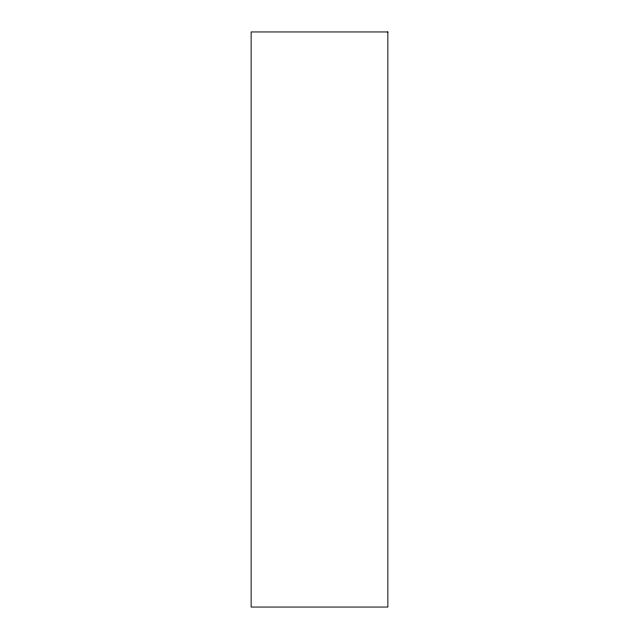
<?xml version="1.0" encoding="UTF-8"?>
<svg xmlns="http://www.w3.org/2000/svg" width="639" height="639" viewBox="0 0 639 639"><rect width="100%" height="100%" fill="white"/><g stroke="black" fill="none" stroke-linecap="round" stroke-linejoin="round"><path stroke-width="0.96" d="M387.865 31.95L251.135 31.95L251.135 607.05L387.865 607.05L387.865 31.95"/></g></svg>
